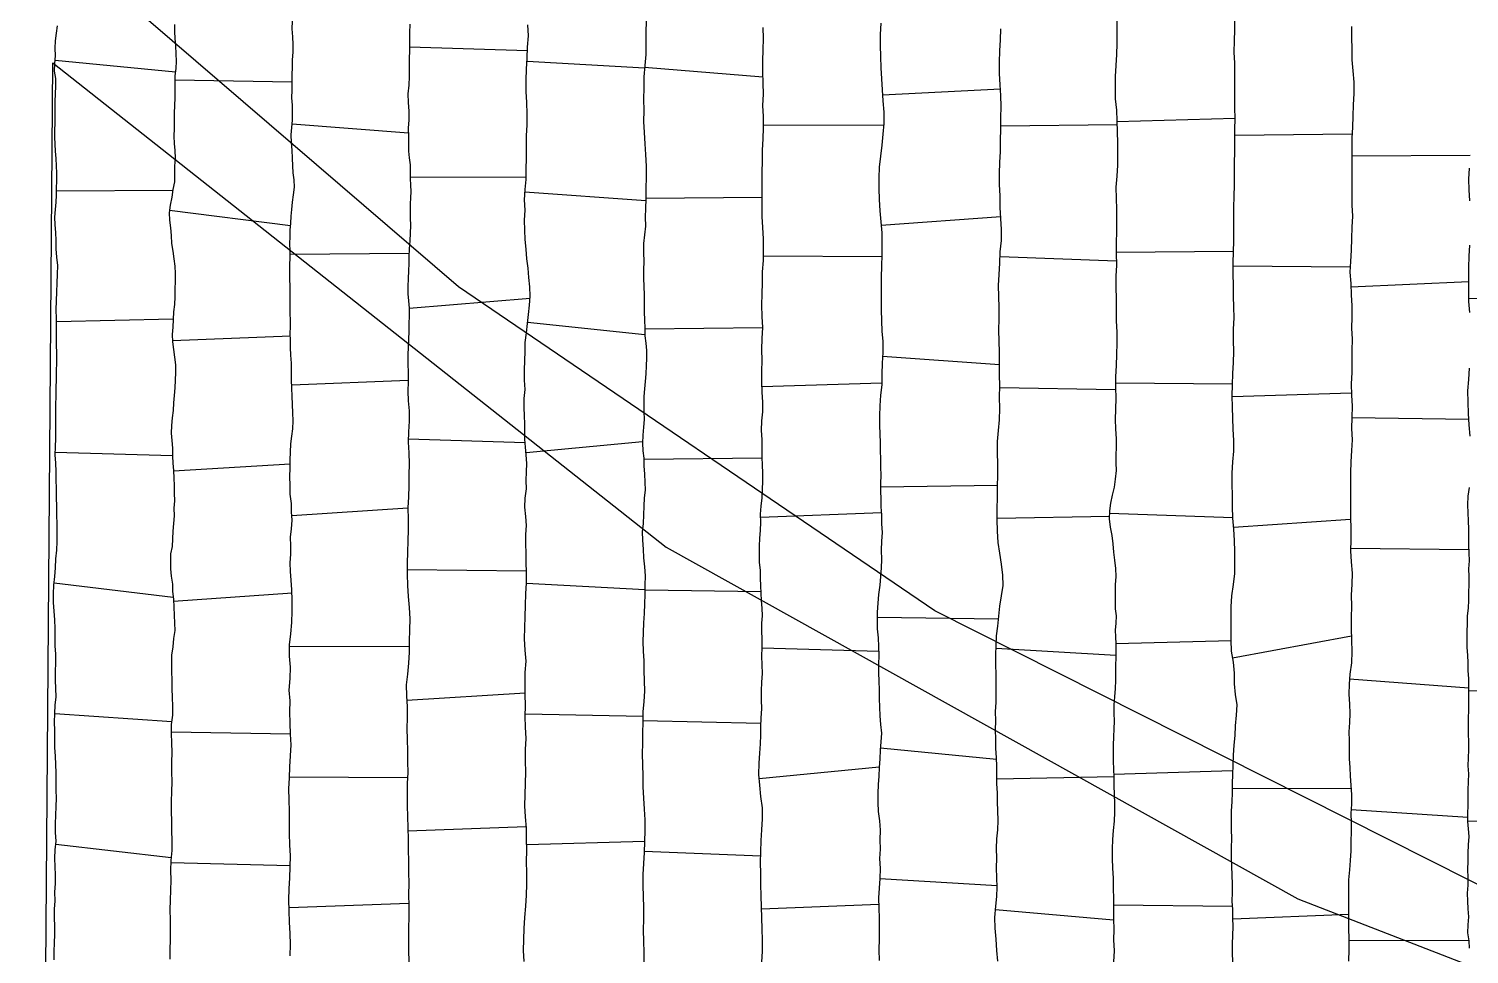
# Model space of a CAD drawing. Extents: x 703186 to 703989, y 1560402 to 1561368.
# Drawn here: x 703188.4 to 703243.4, y 1560531.7 to 1560567 of the extents above; entities that cross this region are included whole.
import ezdxf

# ---------------------------------------------------------------- set-up
doc = ezdxf.new("R2010")
doc.units = 0
for name, color, linetype in [('10124_2002_REAL', 30, 'Continuous'), ('AGROCAD PLL', 7, 'Continuous'), ('PANTE_2002', 7, 'Continuous')]:
    doc.layers.add(name, color=color, linetype=linetype)

msp = doc.modelspace()

# ---------------------------------------------------------------- linework, layer by layer
at = {"layer": '10124_2002_REAL'}
for points in [[(703189.3801, 1560531.4359), (703189.3768, 1560531.7615), (703189.3937, 1560532.0891), (703189.3992, 1560532.4104), (703189.3977, 1560532.7338), (703189.3917, 1560533.0476), (703189.3918, 1560533.3756), (703189.4116, 1560533.7004), (703189.4038, 1560534.0278), (703189.422, 1560534.3608), (703189.4309, 1560534.6859), (703189.4156, 1560535.0006), (703189.401, 1560535.3252), (703189.4094, 1560535.6456), (703189.4476, 1560535.9749), (703189.4282, 1560536.3107), (703189.4248, 1560536.6413), (703189.4387, 1560536.9692), (703189.449, 1560537.2955), (703189.4637, 1560537.6176), (703189.4573, 1560537.932), (703189.4511, 1560538.2602), (703189.4521, 1560538.5834), (703189.4421, 1560538.9035), (703189.4275, 1560539.2269), (703189.406, 1560539.5624), (703189.4003, 1560539.8914), (703189.4053, 1560540.2126), (703189.3902, 1560540.5296), (703189.398, 1560540.8565), (703189.4193, 1560541.1709), (703189.4467, 1560541.498), (703189.4439, 1560541.8148), (703189.4312, 1560542.13), (703189.4247, 1560542.4596), (703189.4419, 1560542.7934), (703189.4377, 1560543.1175), (703189.4187, 1560543.4413), (703189.4093, 1560543.7736), (703189.4132, 1560544.1023), (703189.3995, 1560544.4329), (703189.3731, 1560544.7606), (703189.3472, 1560545.0957), (703189.3459, 1560545.4246), (703189.3648, 1560545.7577), (703189.4045, 1560546.089), (703189.4232, 1560546.4237), (703189.443, 1560546.7606), (703189.4706, 1560547.0942), (703189.4898, 1560547.4287), (703189.492, 1560547.7699), (703189.4873, 1560548.1004), (703189.4792, 1560548.4325), (703189.4723, 1560548.771), (703189.469, 1560549.1101), (703189.4595, 1560549.4524), (703189.4463, 1560549.7805), (703189.446, 1560550.1041), (703189.4358, 1560550.4269), (703189.4144, 1560550.74), (703189.4237, 1560551.052), (703189.4411, 1560551.3717), (703189.439, 1560551.6945), (703189.4334, 1560552.0159), (703189.435, 1560552.3404), (703189.4362, 1560552.6551), (703189.4497, 1560552.9814), (703189.4568, 1560553.3012), (703189.4623, 1560553.6231), (703189.47, 1560553.9433), (703189.4807, 1560554.2758), (703189.473, 1560554.6186), (703189.4664, 1560554.9582), (703189.4661, 1560555.289), (703189.4662, 1560555.6211), (703189.4591, 1560555.9489), (703189.4476, 1560556.2878), (703189.4615, 1560556.6282), (703189.4815, 1560556.9653), (703189.4929, 1560557.3022), (703189.5084, 1560557.6434), (703189.509, 1560557.9718), (703189.4748, 1560558.2991), (703189.4515, 1560558.6164), (703189.4454, 1560558.9293), (703189.4398, 1560559.2384), (703189.4129, 1560559.5328), (703189.4039, 1560559.8223), (703189.4254, 1560560.1182), (703189.4458, 1560560.401), (703189.4658, 1560560.6643), (703189.4641, 1560560.9326), (703189.4806, 1560561.2142), (703189.4747, 1560561.5), (703189.4605, 1560561.783), (703189.4466, 1560562.0671), (703189.4272, 1560562.3438), (703189.4148, 1560562.6103), (703189.4026, 1560562.887), (703189.4043, 1560563.1555), (703189.4161, 1560563.4178), (703189.4068, 1560563.6913), (703189.41, 1560563.965), (703189.417, 1560564.2429), (703189.4284, 1560564.5363), (703189.4421, 1560564.8329), (703189.4363, 1560565.1181), (703189.3863, 1560565.4049), (703189.3977, 1560565.6971), (703189.426, 1560565.9892), (703189.4151, 1560566.2794), (703189.4195, 1560566.5626), (703189.4651, 1560566.8533), (703189.4974, 1560567.1417)], [(703193.9738, 1560567.1862), (703193.9663, 1560566.9245), (703193.9888, 1560566.6513), (703194.0139, 1560566.3676), (703194.0189, 1560566.0708), (703194.032, 1560565.7814), (703194.0262, 1560565.5022), (703193.9916, 1560565.2269), (703193.9876, 1560564.9545), (703193.979, 1560564.6741), (703193.9884, 1560564.3859), (703193.9709, 1560564.0892), (703193.9598, 1560563.8009), (703193.959, 1560563.5158), (703193.9655, 1560563.2179), (703193.9482, 1560562.9239), (703193.9546, 1560562.6447), (703193.9895, 1560562.3663), (703193.9958, 1560562.0787), (703193.9718, 1560561.7745), (703193.9677, 1560561.4675), (703193.9692, 1560561.171), (703193.9122, 1560560.8808), (703193.869, 1560560.5854), (703193.8066, 1560560.2895), (703193.769, 1560559.9892), (703193.782, 1560559.7067), (703193.8241, 1560559.4224), (703193.8466, 1560559.126), (703193.8622, 1560558.8216), (703193.91, 1560558.5279), (703193.9525, 1560558.2348), (703193.9846, 1560557.9459), (703193.9951, 1560557.6679), (703193.9959, 1560557.372), (703193.9867, 1560557.0795), (703193.9871, 1560556.7825), (703193.9702, 1560556.4926), (703193.9352, 1560556.2063), (703193.9223, 1560555.9138), (703193.9041, 1560555.6236), (703193.8869, 1560555.3463), (703193.8982, 1560555.0575), (703193.9282, 1560554.7669), (703193.9787, 1560554.4753), (703194.0057, 1560554.1795), (703194.0071, 1560553.8925), (703194.0009, 1560553.5909), (703193.9876, 1560553.3006), (703193.9537, 1560553.0085), (703193.9345, 1560552.7231), (703193.9153, 1560552.4367), (703193.8873, 1560552.1512), (703193.8575, 1560551.8621), (703193.8416, 1560551.5747), (703193.8645, 1560551.2862), (703193.8946, 1560550.9989), (703193.9024, 1560550.6937), (703193.9042, 1560550.4197), (703193.9339, 1560550.1435), (703193.9515, 1560549.8532), (703193.9547, 1560549.5638), (703193.966, 1560549.2781), (703193.9759, 1560548.9851), (703193.9531, 1560548.6986), (703193.9577, 1560548.4044), (703193.9378, 1560548.1128), (703193.9116, 1560547.8257), (703193.8922, 1560547.527), (703193.8829, 1560547.24), (703193.8162, 1560546.961), (703193.8168, 1560546.6756), (703193.8195, 1560546.3846), (703193.8503, 1560546.0996), (703193.8917, 1560545.8034), (703193.8991, 1560545.5216), (703193.928, 1560545.2296), (703193.9498, 1560544.9194), (703193.9548, 1560544.6115), (703193.9768, 1560544.3143), (703193.9805, 1560544.0249), (703193.9302, 1560543.7185), (703193.9052, 1560543.4029), (703193.8638, 1560543.089), (703193.8548, 1560542.7762), (703193.8581, 1560542.4623), (703193.8693, 1560542.1336), (703193.8706, 1560541.8052), (703193.8839, 1560541.4738), (703193.9002, 1560541.1389), (703193.8949, 1560540.7906), (703193.851, 1560540.4372), (703193.8446, 1560540.0862), (703193.8547, 1560539.7381), (703193.8696, 1560539.3638), (703193.8543, 1560538.996), (703193.8536, 1560538.6219), (703193.8723, 1560538.2491), (703193.8599, 1560537.8709), (703193.8409, 1560537.4973), (703193.8504, 1560537.1113), (703193.8617, 1560536.7377), (703193.8591, 1560536.3762), (703193.8762, 1560535.9979), (703193.8765, 1560535.6225), (703193.8343, 1560535.242), (703193.8244, 1560534.8608), (703193.8282, 1560534.4842), (703193.8219, 1560534.0998), (703193.8109, 1560533.7218), (703193.7969, 1560533.3496), (703193.8096, 1560532.9735), (703193.8131, 1560532.5901), (703193.8075, 1560532.206), (703193.7926, 1560531.8347), (703193.8005, 1560531.4654)], [(703198.3935, 1560531.5902), (703198.4039, 1560532.0295), (703198.3892, 1560532.4519), (703198.3715, 1560532.8769), (703198.3598, 1560533.3111), (703198.345, 1560533.7303), (703198.3555, 1560534.1523), (703198.38, 1560534.577), (703198.3955, 1560535.0013), (703198.4036, 1560535.4226), (703198.3787, 1560535.8391), (703198.3687, 1560536.2648), (703198.3676, 1560536.6949), (703198.3621, 1560537.1236), (703198.3575, 1560537.5506), (703198.341, 1560537.9752), (703198.3715, 1560538.3948), (703198.375, 1560538.8235), (703198.4021, 1560539.2421), (703198.4269, 1560539.6537), (703198.4059, 1560540.0675), (703198.3878, 1560540.4834), (703198.38, 1560540.9144), (703198.3856, 1560541.3349), (703198.3547, 1560541.7521), (703198.3887, 1560542.1979), (703198.404, 1560542.6236), (703198.3683, 1560543.0423), (703198.3695, 1560543.4745), (703198.4119, 1560543.9045), (703198.4594, 1560544.3334), (703198.4669, 1560544.7681), (703198.4622, 1560545.19), (703198.4619, 1560545.5791), (703198.4264, 1560545.9579), (703198.4001, 1560546.2842), (703198.3907, 1560546.6113), (703198.4129, 1560546.9424), (703198.4215, 1560547.2644), (703198.4076, 1560547.5888), (703198.4474, 1560547.9185), (703198.4655, 1560548.243), (703198.4445, 1560548.5616), (703198.4421, 1560548.8825), (703198.391, 1560549.2334), (703198.3857, 1560549.5745), (703198.3793, 1560549.9109), (703198.3907, 1560550.2379), (703198.3885, 1560550.5497), (703198.4108, 1560550.8491), (703198.4233, 1560551.1582), (703198.459, 1560551.4531), (703198.4944, 1560551.7404), (703198.509, 1560552.041), (703198.4987, 1560552.3491), (703198.4764, 1560552.6679), (703198.4687, 1560552.9883), (703198.4605, 1560553.2915), (703198.4469, 1560553.6106), (703198.4485, 1560553.923), (703198.4372, 1560554.2389), (703198.4141, 1560554.548), (703198.4054, 1560554.8419), (703198.4001, 1560555.1189), (703198.3978, 1560555.3773), (703198.4081, 1560555.6308), (703198.4057, 1560555.8895), (703198.395, 1560556.1407), (703198.3972, 1560556.4016), (703198.396, 1560556.6513), (703198.3979, 1560556.9138), (703198.3892, 1560557.1872), (703198.3797, 1560557.4575), (703198.3792, 1560557.7368), (703198.3832, 1560558.0005), (703198.3889, 1560558.265), (703198.3864, 1560558.5326), (703198.3813, 1560558.8155), (703198.3913, 1560559.0764), (703198.3922, 1560559.3249), (703198.4118, 1560559.5935), (703198.4311, 1560559.8656), (703198.4601, 1560560.1238), (703198.4751, 1560560.3947), (703198.5248, 1560560.6789), (703198.5531, 1560560.9699), (703198.5388, 1560561.2531), (703198.5128, 1560561.5216), (703198.4883, 1560561.7908), (703198.4747, 1560562.0809), (703198.4661, 1560562.3844), (703198.4391, 1560562.6799), (703198.434, 1560562.9715), (703198.4567, 1560563.2575), (703198.4775, 1560563.527), (703198.4834, 1560563.8208), (703198.4788, 1560564.111), (703198.458, 1560564.3911), (703198.4645, 1560564.6744), (703198.4685, 1560564.9721), (703198.4679, 1560565.267), (703198.4772, 1560565.5589), (703198.4814, 1560565.8437), (703198.5074, 1560566.1324), (703198.5127, 1560566.4201), (703198.4883, 1560566.7163), (703198.4728, 1560567.0192), (703198.483, 1560567.3135)], [(703202.9638, 1560567.1951), (703202.9568, 1560566.8636), (703202.9564, 1560566.523), (703202.9459, 1560566.1992), (703202.9449, 1560565.8789), (703202.9437, 1560565.5382), (703202.9416, 1560565.2048), (703202.9266, 1560564.8717), (703202.8896, 1560564.5342), (703202.9022, 1560564.2026), (703202.9234, 1560563.8749), (703202.9203, 1560563.5468), (703202.9013, 1560563.2229), (703202.9135, 1560562.9125), (703202.9182, 1560562.6316), (703202.9179, 1560562.3505), (703202.9422, 1560562.0911), (703202.9767, 1560561.8215), (703202.9821, 1560561.5546), (703202.9831, 1560561.3018), (703202.989, 1560561.0499), (703202.9962, 1560560.802), (703202.9942, 1560560.5675), (703202.9825, 1560560.3367), (703202.9772, 1560560.0774), (703202.9809, 1560559.8009), (703202.984, 1560559.5112), (703202.9768, 1560559.2095), (703202.96, 1560558.9211), (703202.9444, 1560558.6117), (703202.9297, 1560558.3112), (703202.9258, 1560558.0547), (703202.9164, 1560557.774), (703202.906, 1560557.4844), (703202.8929, 1560557.1801), (703202.8917, 1560556.8974), (703202.9179, 1560556.6293), (703202.9409, 1560556.35), (703202.9349, 1560556.051), (703202.9314, 1560555.7511), (703202.9253, 1560555.4525), (703202.9125, 1560555.1666), (703202.8995, 1560554.8746), (703202.8928, 1560554.55), (703202.8873, 1560554.2221), (703202.9013, 1560553.8829), (703202.8951, 1560553.5372), (703202.8889, 1560553.1758), (703202.8996, 1560552.8071), (703202.9388, 1560552.4245), (703202.9407, 1560552.0272), (703202.9118, 1560551.6234), (703202.8993, 1560551.2198), (703202.9256, 1560550.8122), (703202.9358, 1560550.402), (703202.9316, 1560549.9755), (703202.9251, 1560549.5521), (703202.9093, 1560549.1331), (703202.882, 1560548.7149), (703202.8999, 1560548.2878), (703202.9023, 1560547.8775), (703202.8894, 1560547.4535), (703202.8774, 1560547.024), (703202.8681, 1560546.5952), (703202.8634, 1560546.1753), (703202.8724, 1560545.7537), (703202.9009, 1560545.3276), (703202.9363, 1560544.9052), (703202.9596, 1560544.478), (703202.9489, 1560544.0482), (703202.935, 1560543.626), (703202.9412, 1560543.2055), (703202.9186, 1560542.7845), (703202.8759, 1560542.3583), (703202.8241, 1560541.9576), (703202.8343, 1560541.5369), (703202.8596, 1560541.1118), (703202.8568, 1560540.6962), (703202.8548, 1560540.282), (703202.8677, 1560539.8564), (703202.878, 1560539.4294), (703202.8726, 1560539.0027), (703202.8828, 1560538.5969), (703202.8666, 1560538.1771), (703202.8621, 1560537.7555), (703202.8605, 1560537.3299), (703202.8706, 1560536.9182), (703202.8864, 1560536.4891), (703202.9016, 1560536.0587), (703202.9053, 1560535.6306), (703202.9114, 1560535.2192), (703202.9176, 1560534.7888), (703202.9249, 1560534.3626), (703202.9127, 1560533.9326), (703202.9233, 1560533.51), (703202.9207, 1560533.0798), (703202.9183, 1560532.6564), (703202.9095, 1560532.2317), (703202.9155, 1560531.8058), (703202.9212, 1560531.3711)], [(703207.3326, 1560531.374), (703207.3118, 1560531.7932), (703207.3259, 1560532.2202), (703207.3348, 1560532.6445), (703207.3605, 1560533.062), (703207.3969, 1560533.4947), (703207.4225, 1560533.9124), (703207.4281, 1560534.332), (703207.4302, 1560534.7629), (703207.4195, 1560535.1955), (703207.4343, 1560535.6226), (703207.4225, 1560536.0533), (703207.4164, 1560536.4741), (703207.3878, 1560536.9013), (703207.3606, 1560537.3227), (703207.3734, 1560537.7533), (703207.387, 1560538.1939), (703207.3953, 1560538.619), (703207.3778, 1560539.0485), (703207.3868, 1560539.4799), (703207.4073, 1560539.8955), (703207.3802, 1560540.3293), (703207.3754, 1560540.7459), (703207.3836, 1560541.1647), (703207.3684, 1560541.587), (703207.3769, 1560541.9998), (703207.3765, 1560542.4264), (703207.4041, 1560542.8571), (703207.3697, 1560543.277), (703207.3442, 1560543.7083), (703207.3531, 1560544.1435), (703207.3724, 1560544.5547), (703207.3799, 1560544.9916), (703207.3965, 1560545.4343), (703207.4193, 1560545.8523), (703207.4196, 1560546.2456), (703207.4144, 1560546.6344), (703207.4067, 1560546.9893), (703207.3961, 1560547.3447), (703207.3958, 1560547.7018), (703207.4272, 1560548.0382), (703207.3965, 1560548.3907), (703207.3533, 1560548.7399), (703207.3765, 1560549.0912), (703207.4275, 1560549.437), (703207.4136, 1560549.7644), (703207.427, 1560550.093), (703207.4346, 1560550.414), (703207.4123, 1560550.7361), (703207.3835, 1560551.0392), (703207.3585, 1560551.3419), (703207.356, 1560551.6307), (703207.3552, 1560551.9295), (703207.3485, 1560552.2343), (703207.3362, 1560552.5488), (703207.3327, 1560552.8982), (703207.3751, 1560553.2415), (703207.3504, 1560553.5994), (703207.3449, 1560553.9825), (703207.3627, 1560554.3438), (703207.3663, 1560554.6918), (703207.374, 1560555.0409), (703207.42, 1560555.4051), (703207.4606, 1560555.7623), (703207.4968, 1560556.1051), (703207.5425, 1560556.4569), (703207.5622, 1560556.8065), (703207.5518, 1560557.1655), (703207.5116, 1560557.5182), (703207.4825, 1560557.8695), (703207.4353, 1560558.2273), (703207.4072, 1560558.6073), (703207.375, 1560558.9673), (703207.3545, 1560559.3262), (703207.3493, 1560559.7093), (703207.3686, 1560560.0971), (703207.3412, 1560560.4868), (703207.37, 1560560.8779), (703207.4098, 1560561.2632), (703207.411, 1560561.664), (703207.425, 1560562.0837), (703207.4232, 1560562.5023), (703207.4225, 1560562.928), (703207.4448, 1560563.3483), (703207.4448, 1560563.779), (703207.4382, 1560564.203), (703207.4145, 1560564.6311), (703207.4128, 1560565.0561), (703207.4261, 1560565.4824), (703207.4507, 1560565.9051), (703207.4654, 1560566.3274), (703207.5042, 1560566.7524), (703207.4773, 1560567.1769)], [(703211.9931, 1560567.3197), (703211.9821, 1560566.8973), (703211.987, 1560566.4706), (703211.9751, 1560566.0452), (703211.9395, 1560565.6191), (703211.9047, 1560565.1875), (703211.9096, 1560564.7625), (703211.8955, 1560564.3392), (703211.9038, 1560563.8975), (703211.8973, 1560563.486), (703211.9123, 1560563.0598), (703211.9392, 1560562.6321), (703211.9671, 1560562.218), (703211.9882, 1560561.7797), (703211.9905, 1560561.3424), (703211.9829, 1560560.9309), (703211.9862, 1560560.5234), (703211.9698, 1560560.1584), (703211.9615, 1560559.8264), (703211.9634, 1560559.4858), (703211.9325, 1560559.1539), (703211.8972, 1560558.8145), (703211.8932, 1560558.4693), (703211.9045, 1560558.125), (703211.8947, 1560557.8169), (703211.8929, 1560557.4948), (703211.9063, 1560557.1808), (703211.9132, 1560556.8503), (703211.9201, 1560556.5265), (703211.9208, 1560556.2062), (703211.9298, 1560555.8913), (703211.9405, 1560555.5804), (703211.9432, 1560555.2945), (703211.9811, 1560555.0071), (703212.0017, 1560554.7241), (703212.0065, 1560554.4399), (703211.9958, 1560554.1412), (703211.977, 1560553.8357), (703211.9541, 1560553.5423), (703211.9352, 1560553.2656), (703211.911, 1560552.9742), (703211.9105, 1560552.679), (703211.9001, 1560552.3972), (703211.9213, 1560552.0951), (703211.8956, 1560551.8044), (703211.8638, 1560551.4988), (703211.8501, 1560551.1849), (703211.8606, 1560550.8986), (703211.9064, 1560550.6122), (703211.9096, 1560550.3152), (703211.935, 1560550.0014), (703211.9416, 1560549.7033), (703211.9508, 1560549.3974), (703211.923, 1560549.0974), (703211.9081, 1560548.7803), (703211.8933, 1560548.4544), (703211.8796, 1560548.1218), (703211.8462, 1560547.8005), (703211.8588, 1560547.4775), (703211.8752, 1560547.1422), (703211.8982, 1560546.8014), (703211.9289, 1560546.4651), (703211.9615, 1560546.1178), (703211.9426, 1560545.7652), (703211.9369, 1560545.4075), (703211.9364, 1560545.0423), (703211.9197, 1560544.6814), (703211.8938, 1560544.3147), (703211.8754, 1560543.9491), (703211.8653, 1560543.6055), (703211.8768, 1560543.2405), (703211.8996, 1560542.8731), (703211.9096, 1560542.4938), (703211.9214, 1560542.1101), (703211.9304, 1560541.7092), (703211.9021, 1560541.3118), (703211.8727, 1560540.9153), (703211.8638, 1560540.517), (703211.8572, 1560540.1257), (703211.8544, 1560539.7263), (703211.8454, 1560539.3166), (703211.8535, 1560538.8968), (703211.8693, 1560538.4749), (703211.8728, 1560538.0527), (703211.8962, 1560537.6235), (703211.9212, 1560537.2025), (703211.9444, 1560536.7968), (703211.9442, 1560536.3796), (703211.9312, 1560535.9698), (703211.9143, 1560535.5422), (703211.8923, 1560535.1208), (703211.8648, 1560534.7034), (703211.8644, 1560534.2829), (703211.8729, 1560533.8578), (703211.8914, 1560533.4393), (703211.8911, 1560533.0109), (703211.8769, 1560532.5805), (703211.8927, 1560532.1534), (703211.902, 1560531.7235), (703211.9065, 1560531.2942)], [(703220.9633, 1560567.2403), (703220.9352, 1560566.8114), (703220.9388, 1560566.3857), (703220.9457, 1560565.9604), (703220.9647, 1560565.538), (703220.9851, 1560565.113), (703221.0094, 1560564.6879), (703221.0308, 1560564.2688), (703221.0782, 1560563.8364), (703221.0771, 1560563.4072), (703221.0306, 1560562.9929), (703220.9985, 1560562.5806), (703220.9417, 1560562.1621), (703220.8929, 1560561.7372), (703220.8815, 1560561.3282), (703220.8795, 1560560.9165), (703220.9008, 1560560.4937), (703220.9238, 1560560.071), (703220.9649, 1560559.6477), (703220.9959, 1560559.2282), (703220.9963, 1560558.8019), (703220.998, 1560558.3797), (703220.9818, 1560557.9557), (703220.9713, 1560557.5347), (703220.9682, 1560557.1126), (703220.9731, 1560556.6798), (703220.9674, 1560556.2796), (703220.9853, 1560555.8578), (703220.9993, 1560555.469), (703221.0309, 1560555.0669), (703221.0341, 1560554.6476), (703221.0047, 1560554.2419), (703221.0016, 1560553.8264), (703220.9974, 1560553.4174), (703220.9514, 1560553.0192), (703220.9175, 1560552.6166), (703220.9061, 1560552.2277), (703220.9145, 1560551.8713), (703220.9162, 1560551.5303), (703220.9371, 1560551.2149), (703220.9377, 1560550.8946), (703220.9486, 1560550.5863), (703220.9467, 1560550.2813), (703220.9587, 1560549.9575), (703220.9488, 1560549.6544), (703220.9523, 1560549.3533), (703220.9659, 1560549.0545), (703220.9629, 1560548.7547), (703220.9855, 1560548.4483), (703220.9898, 1560548.1091), (703221.0072, 1560547.7695), (703220.9836, 1560547.4364), (703220.9759, 1560547.1016), (703220.984, 1560546.7423), (703220.9671, 1560546.4193), (703220.9495, 1560546.0963), (703220.9158, 1560545.7567), (703220.876, 1560545.4085), (703220.8472, 1560545.0691), (703220.8228, 1560544.7347), (703220.8187, 1560544.4107), (703220.8261, 1560544.0854), (703220.8529, 1560543.7509), (703220.8731, 1560543.4114), (703220.8845, 1560543.0771), (703220.8727, 1560542.7422), (703220.8647, 1560542.408), (703220.8848, 1560542.0855), (703220.9005, 1560541.7588), (703220.8908, 1560541.4258), (703220.9111, 1560541.0968), (703220.9201, 1560540.7609), (703220.9484, 1560540.4332), (703220.979, 1560540.1011), (703220.9652, 1560539.7712), (703220.9337, 1560539.45), (703220.9166, 1560539.1247), (703220.8982, 1560538.7906), (703220.8782, 1560538.4628), (703220.8621, 1560538.1363), (703220.8442, 1560537.7996), (703220.8516, 1560537.4582), (703220.8605, 1560537.1124), (703220.9079, 1560536.7549), (703220.9308, 1560536.4019), (703220.9269, 1560536.0301), (703220.9329, 1560535.6678), (703220.9115, 1560535.3101), (703220.9293, 1560534.9309), (703220.917, 1560534.5542), (703220.8951, 1560534.1818), (703220.8758, 1560533.8123), (703220.8812, 1560533.4218), (703220.9012, 1560533.0374), (703220.898, 1560532.6394), (703220.8955, 1560532.2394), (703220.8878, 1560531.8269), (703220.8926, 1560531.4106)], [(703229.9816, 1560567.3207), (703229.9759, 1560566.8933), (703229.979, 1560566.4675), (703229.9588, 1560566.0426), (703229.9329, 1560565.6167), (703229.9147, 1560565.1979), (703229.9177, 1560564.7784), (703229.9154, 1560564.3478), (703229.9647, 1560563.9159), (703229.9826, 1560563.5013), (703229.9939, 1560563.0798), (703230.0001, 1560562.6618), (703229.9964, 1560562.242), (703230.0059, 1560561.8177), (703229.9776, 1560561.3919), (703229.9374, 1560560.9667), (703229.952, 1560560.5435), (703229.964, 1560560.1344), (703229.959, 1560559.7045), (703229.9605, 1560559.268), (703229.9528, 1560558.8522), (703229.9569, 1560558.4297), (703229.9623, 1560557.9922), (703229.9442, 1560557.5638), (703229.9406, 1560557.1394), (703229.9527, 1560556.7121), (703229.948, 1560556.2784), (703229.9495, 1560555.8603), (703229.972, 1560555.4338), (703229.9724, 1560555.0058), (703229.9702, 1560554.5757), (703229.9487, 1560554.1556), (703229.9233, 1560553.7286), (703229.9207, 1560553.3108), (703229.9402, 1560552.9052), (703229.9229, 1560552.4832), (703229.9092, 1560552.0879), (703229.9238, 1560551.7299), (703229.9557, 1560551.3561), (703229.9459, 1560551.0312), (703229.9401, 1560550.7327), (703229.9415, 1560550.4352), (703229.9461, 1560550.1371), (703229.9193, 1560549.816), (703229.8788, 1560549.5077), (703229.804, 1560549.2035), (703229.7405, 1560548.8999), (703229.6999, 1560548.596), (703229.6889, 1560548.2911), (703229.7271, 1560547.9713), (703229.7831, 1560547.6578), (703229.8231, 1560547.3452), (703229.852, 1560547.0272), (703229.8923, 1560546.7133), (703229.9304, 1560546.3955), (703229.9385, 1560546.0886), (703229.9165, 1560545.7743), (703229.9171, 1560545.4595), (703229.9138, 1560545.1535), (703229.9106, 1560544.851), (703229.9502, 1560544.5864), (703229.9333, 1560544.309), (703229.9181, 1560544.0382), (703229.9287, 1560543.7845), (703229.9353, 1560543.5144), (703229.9334, 1560543.2441), (703229.9341, 1560542.9809), (703229.9227, 1560542.6988), (703229.9317, 1560542.3979), (703229.9253, 1560542.1113), (703229.9098, 1560541.8162), (703229.884, 1560541.4968), (703229.8678, 1560541.1813), (703229.8592, 1560540.8717), (703229.8702, 1560540.5644), (703229.8673, 1560540.2734), (703229.8535, 1560539.9602), (703229.8417, 1560539.6461), (703229.8408, 1560539.3411), (703229.8394, 1560539.0335), (703229.8494, 1560538.7308), (703229.8588, 1560538.4284), (703229.8624, 1560538.1009), (703229.8761, 1560537.7644), (703229.8881, 1560537.4196), (703229.8886, 1560537.0806), (703229.8721, 1560536.7403), (703229.8354, 1560536.3899), (703229.8135, 1560536.0441), (703229.8, 1560535.6797), (703229.8045, 1560535.3119), (703229.8144, 1560534.948), (703229.8331, 1560534.5659), (703229.8414, 1560534.1726), (703229.8544, 1560533.7897), (703229.8505, 1560533.3984), (703229.8532, 1560533.0029), (703229.856, 1560532.6017), (703229.8493, 1560532.2016), (703229.8712, 1560531.7853), (703229.8559, 1560531.3605)], [(703234.4148, 1560531.3664), (703234.3917, 1560531.7043), (703234.3961, 1560532.0475), (703234.4084, 1560532.3779), (703234.4214, 1560532.7137), (703234.408, 1560533.0376), (703234.4039, 1560533.3658), (703234.3883, 1560533.6855), (703234.3979, 1560534.011), (703234.4004, 1560534.3397), (703234.3827, 1560534.6828), (703234.3661, 1560535.0255), (703234.3622, 1560535.3782), (703234.3614, 1560535.7248), (703234.3694, 1560536.0746), (703234.3581, 1560536.4183), (703234.3624, 1560536.764), (703234.3599, 1560537.1304), (703234.381, 1560537.4803), (703234.3943, 1560537.8393), (703234.3953, 1560538.1854), (703234.4115, 1560538.5262), (703234.4172, 1560538.8855), (703234.4334, 1560539.2573), (703234.4585, 1560539.6397), (703234.4934, 1560540.0153), (703234.5142, 1560540.387), (703234.5452, 1560540.7871), (703234.5693, 1560541.1839), (703234.5117, 1560541.5826), (703234.4789, 1560541.9888), (703234.4736, 1560542.4024), (703234.4291, 1560542.8166), (703234.3519, 1560543.2323), (703234.3474, 1560543.6635), (703234.35, 1560544.0876), (703234.343, 1560544.5025), (703234.3411, 1560544.9336), (703234.3738, 1560545.357), (703234.4346, 1560545.7823), (703234.4793, 1560546.2057), (703234.4825, 1560546.6213), (703234.4864, 1560547.0455), (703234.4764, 1560547.47), (703234.4428, 1560547.899), (703234.4136, 1560548.3267), (703234.3955, 1560548.7658), (703234.3907, 1560549.1916), (703234.3835, 1560549.6154), (703234.3872, 1560550.0392), (703234.4132, 1560550.4678), (703234.4466, 1560550.8826), (703234.4482, 1560551.2892), (703234.4218, 1560551.72), (703234.4093, 1560552.1402), (703234.3946, 1560552.5636), (703234.3807, 1560552.9975), (703234.39, 1560553.4188), (703234.409, 1560553.8481), (703234.431, 1560554.2664), (703234.4449, 1560554.6911), (703234.4299, 1560555.1119), (703234.4381, 1560555.5384), (703234.4574, 1560555.974), (703234.4458, 1560556.3908), (703234.4364, 1560556.8117), (703234.4396, 1560557.2281), (703234.4191, 1560557.6525), (703234.4226, 1560558.0765), (703234.4327, 1560558.4989), (703234.4427, 1560558.9247), (703234.4509, 1560559.348), (703234.4425, 1560559.7643), (703234.4464, 1560560.1915), (703234.4654, 1560560.6221), (703234.4738, 1560561.0451), (703234.4675, 1560561.4705), (703234.4781, 1560561.9008), (703234.4811, 1560562.3243), (703234.4909, 1560562.7463), (703234.4871, 1560563.1727), (703234.5004, 1560563.5895), (703234.4897, 1560564.009), (703234.4898, 1560564.4351), (703234.4911, 1560564.8586), (703234.4834, 1560565.2837), (703234.4858, 1560565.7131), (703234.4655, 1560566.1365), (703234.4785, 1560566.5602), (703234.4803, 1560566.9893), (703234.4888, 1560567.41)], [(703238.9416, 1560567.1146), (703238.947, 1560566.6824), (703238.9497, 1560566.2618), (703238.9523, 1560565.8322), (703238.9885, 1560565.4139), (703239.0264, 1560564.9805), (703239.0331, 1560564.5447), (703239.0083, 1560564.1193), (703238.9917, 1560563.6895), (703238.9749, 1560563.2688), (703238.9561, 1560562.8494), (703238.9559, 1560562.4349), (703238.9591, 1560562.0087), (703238.9575, 1560561.5768), (703238.9584, 1560561.1501), (703238.9596, 1560560.725), (703238.9551, 1560560.2869), (703238.9762, 1560559.8658), (703238.953, 1560559.4404), (703238.942, 1560559.008), (703238.9248, 1560558.5635), (703238.9054, 1560558.1337), (703238.8856, 1560557.7168), (703238.9154, 1560557.2909), (703238.934, 1560556.8582), (703238.9617, 1560556.4316), (703238.9538, 1560556.0016), (703238.9468, 1560555.5865), (703238.967, 1560555.1567), (703238.958, 1560554.7297), (703238.9518, 1560554.3093), (703238.9594, 1560553.8871), (703238.931, 1560553.4589), (703238.9387, 1560553.0273), (703238.9668, 1560552.6028), (703238.9501, 1560552.1731), (703238.9438, 1560551.746), (703238.9651, 1560551.321), (703238.9481, 1560550.9031), (703238.918, 1560550.4783), (703238.9087, 1560550.0581), (703238.9061, 1560549.6356), (703238.8992, 1560549.2109), (703238.901, 1560548.7794), (703238.8988, 1560548.3516), (703238.915, 1560547.9282), (703238.9119, 1560547.4959), (703238.9069, 1560547.069), (703238.9286, 1560546.6485), (703238.9727, 1560546.2164), (703238.9529, 1560545.7981), (703238.9244, 1560545.3837), (703238.9404, 1560544.9596), (703238.9338, 1560544.5254), (703238.926, 1560544.0982), (703238.9441, 1560543.6537), (703238.9562, 1560543.2239), (703238.9432, 1560542.7925), (703238.8803, 1560542.3632), (703238.8502, 1560541.9746), (703238.8416, 1560541.5895), (703238.8672, 1560541.2098), (703238.878, 1560540.8611), (703238.866, 1560540.5082), (703238.845, 1560540.1564), (703238.8517, 1560539.8193), (703238.8574, 1560539.4645), (703238.8594, 1560539.1254), (703238.8742, 1560538.7968), (703238.8861, 1560538.4612), (703238.9121, 1560538.1133), (703238.9445, 1560537.75), (703238.9446, 1560537.3915), (703238.9208, 1560537.037), (703238.9263, 1560536.6846), (703238.933, 1560536.336), (703238.9227, 1560535.9765), (703238.9215, 1560535.6091), (703238.8874, 1560535.2401), (703238.8691, 1560534.8765), (703238.8313, 1560534.5005), (703238.829, 1560534.1398), (703238.8233, 1560533.775), (703238.8246, 1560533.4017), (703238.8289, 1560533.0234), (703238.829, 1560532.6425), (703238.8442, 1560532.2482), (703238.8429, 1560531.8386), (703238.8228, 1560531.3968)], [(703216.4184, 1560531.3465), (703216.4324, 1560531.7742), (703216.4338, 1560532.1891), (703216.4283, 1560532.6203), (703216.4127, 1560533.0451), (703216.3955, 1560533.4619), (703216.389, 1560533.8898), (703216.3749, 1560534.3167), (703216.3739, 1560534.737), (703216.3651, 1560535.1571), (703216.3713, 1560535.5754), (703216.3891, 1560535.9974), (703216.4164, 1560536.4127), (703216.4371, 1560536.8341), (703216.4326, 1560537.2492), (703216.3802, 1560537.6788), (703216.3339, 1560538.1122), (703216.2941, 1560538.5296), (703216.3051, 1560538.9543), (703216.3396, 1560539.3422), (703216.3674, 1560539.7026), (703216.3708, 1560540.0322), (703216.3693, 1560540.3477), (703216.3873, 1560540.6885), (703216.4142, 1560541.0308), (703216.3959, 1560541.377), (703216.4, 1560541.7165), (703216.4195, 1560542.0527), (703216.4414, 1560542.3883), (703216.4266, 1560542.7177), (703216.411, 1560543.0515), (703216.4209, 1560543.3843), (703216.4248, 1560543.7033), (703216.4134, 1560544.0081), (703216.4153, 1560544.3114), (703216.4435, 1560544.5908), (703216.4217, 1560544.8856), (703216.397, 1560545.1739), (703216.3885, 1560545.4593), (703216.3772, 1560545.7398), (703216.3589, 1560546.0302), (703216.3626, 1560546.329), (703216.328, 1560546.6314), (703216.3269, 1560546.9514), (703216.3214, 1560547.2512), (703216.3362, 1560547.5532), (703216.3561, 1560547.8538), (703216.3704, 1560548.1636), (703216.3588, 1560548.4698), (703216.3837, 1560548.7804), (703216.4283, 1560549.0963), (703216.4434, 1560549.4116), (703216.4471, 1560549.7288), (703216.4496, 1560550.0502), (703216.4432, 1560550.348), (703216.4224, 1560550.6532), (703216.4235, 1560550.9912), (703216.4287, 1560551.3281), (703216.3997, 1560551.6733), (703216.4079, 1560552.0354), (703216.4494, 1560552.3875), (703216.4549, 1560552.7514), (703216.4247, 1560553.1347), (703216.4125, 1560553.531), (703216.413, 1560553.9405), (703216.4201, 1560554.3415), (703216.4175, 1560554.7647), (703216.4299, 1560555.1858), (703216.4462, 1560555.6026), (703216.4197, 1560556.0221), (703216.408, 1560556.4588), (703216.4217, 1560556.895), (703216.4349, 1560557.3171), (703216.445, 1560557.7362), (703216.4759, 1560558.1696), (703216.4788, 1560558.5875), (703216.4736, 1560559.0024), (703216.4452, 1560559.4284), (703216.4291, 1560559.8526), (703216.4213, 1560560.2788), (703216.4283, 1560560.7059), (703216.4271, 1560561.1203), (703216.4231, 1560561.5434), (703216.4341, 1560561.9653), (703216.444, 1560562.39), (703216.4648, 1560562.8156), (703216.4741, 1560563.2369), (703216.4731, 1560563.6662), (703216.4569, 1560564.0957), (703216.4755, 1560564.5224), (703216.4669, 1560564.9463), (703216.4497, 1560565.3762), (703216.4567, 1560565.7973), (703216.4585, 1560566.2215), (703216.474, 1560566.6503), (703216.4703, 1560567.075)], [(703225.4309, 1560531.387), (703225.3944, 1560531.7939), (703225.3613, 1560532.2313), (703225.3331, 1560532.6469), (703225.3125, 1560533.0633), (703225.3496, 1560533.4868), (703225.3895, 1560533.8619), (703225.4067, 1560534.2142), (703225.3926, 1560534.5804), (703225.3847, 1560534.9608), (703225.3873, 1560535.3268), (703225.3747, 1560535.7011), (703225.391, 1560536.0659), (703225.4276, 1560536.41), (703225.4479, 1560536.7667), (703225.4355, 1560537.1301), (703225.4214, 1560537.4809), (703225.4236, 1560537.8205), (703225.3943, 1560538.167), (703225.388, 1560538.4871), (703225.3891, 1560538.8263), (703225.3822, 1560539.1753), (703225.3515, 1560539.5192), (703225.3568, 1560539.8716), (703225.3467, 1560540.229), (703225.3489, 1560540.5815), (703225.3452, 1560540.9298), (703225.3607, 1560541.281), (703225.3617, 1560541.632), (703225.3728, 1560541.9905), (703225.3688, 1560542.3517), (703225.3519, 1560542.7307), (703225.3506, 1560543.0972), (703225.3722, 1560543.4588), (703225.3841, 1560543.8284), (703225.4256, 1560544.1965), (703225.4672, 1560544.5736), (703225.5053, 1560544.9628), (703225.5656, 1560545.3555), (703225.6298, 1560545.7506), (703225.6199, 1560546.147), (703225.5748, 1560546.5595), (703225.504, 1560546.9776), (703225.4439, 1560547.3945), (703225.4194, 1560547.8277), (703225.4055, 1560548.2663), (703225.3985, 1560548.6822), (703225.4112, 1560549.1063), (703225.415, 1560549.5326), (703225.4246, 1560549.9656), (703225.4307, 1560550.3977), (703225.4124, 1560550.8204), (703225.4141, 1560551.2515), (703225.4566, 1560551.6695), (703225.4933, 1560552.0846), (703225.5024, 1560552.518), (703225.4953, 1560552.9466), (703225.5028, 1560553.3766), (703225.497, 1560553.802), (703225.4968, 1560554.2288), (703225.4968, 1560554.6594), (703225.4848, 1560555.0856), (703225.4744, 1560555.5071), (703225.4806, 1560555.9387), (703225.4765, 1560556.3682), (703225.4662, 1560556.7934), (703225.4548, 1560557.2154), (703225.4797, 1560557.639), (703225.5096, 1560558.072), (703225.5256, 1560558.4984), (703225.5668, 1560558.9276), (703225.5684, 1560559.3578), (703225.5456, 1560559.7788), (703225.5232, 1560560.1975), (703225.5147, 1560560.6387), (703225.4964, 1560561.0764), (703225.4999, 1560561.4989), (703225.5103, 1560561.9179), (703225.5265, 1560562.3317), (703225.533, 1560562.7697), (703225.5497, 1560563.1854), (703225.5448, 1560563.6174), (703225.5517, 1560564.0503), (703225.5472, 1560564.4741), (703225.5201, 1560564.8881), (703225.4957, 1560565.3116), (703225.4951, 1560565.7452), (703225.5094, 1560566.1837), (703225.5384, 1560566.6029), (703225.5428, 1560567.0251)], [(703243.4621, 1560560.4489), (703243.4362, 1560560.8633), (703243.4273, 1560561.2831), (703243.4543, 1560561.7007)], [(703243.4617, 1560556.1815), (703243.4234, 1560556.6034), (703243.4217, 1560557.0371), (703243.4267, 1560557.4666), (703243.4282, 1560557.8977), (703243.4361, 1560558.3305), (703243.4637, 1560558.7601)], [(703243.475, 1560551.4519), (703243.4337, 1560551.8863), (703243.4158, 1560552.325), (703243.4006, 1560552.76), (703243.392, 1560553.189), (703243.4261, 1560553.6203), (703243.4556, 1560554.0517)], [(703243.4571, 1560531.8834), (703243.4365, 1560532.1723), (703243.3939, 1560532.4692), (703243.4055, 1560532.7806), (703243.4208, 1560533.0863), (703243.3978, 1560533.3889), (703243.3879, 1560533.6894), (703243.3807, 1560533.9869), (703243.4064, 1560534.2918), (703243.4064, 1560534.5945), (703243.3937, 1560534.899), (703243.3955, 1560535.2068), (703243.4062, 1560535.5207), (703243.4194, 1560535.8368), (703243.4419, 1560536.1515), (703243.4146, 1560536.4442), (703243.3884, 1560536.7345), (703243.3875, 1560537.0299), (703243.4059, 1560537.3347), (703243.4026, 1560537.6316), (703243.4, 1560537.9355), (703243.4132, 1560538.2427), (703243.4204, 1560538.549), (703243.4043, 1560538.8574), (703243.4164, 1560539.157), (703243.4206, 1560539.4634), (703243.4219, 1560539.7682), (703243.4071, 1560540.0739), (703243.4069, 1560540.3825), (703243.4143, 1560540.6781), (703243.4205, 1560540.9875), (703243.4252, 1560541.294), (703243.4288, 1560541.5952), (703243.4307, 1560541.8837), (703243.4198, 1560542.1881), (703243.4032, 1560542.4923), (703243.3966, 1560542.7921), (703243.3824, 1560543.0888), (703243.3643, 1560543.3812), (703243.3667, 1560543.6825), (703243.3671, 1560543.9888), (703243.3722, 1560544.285), (703243.3798, 1560544.5848), (703243.4087, 1560544.8793), (703243.4234, 1560545.181), (703243.4241, 1560545.483), (703243.4389, 1560545.7886), (703243.4376, 1560546.0955), (703243.4277, 1560546.3847), (703243.4451, 1560546.6866), (703243.4337, 1560546.9912), (703243.4269, 1560547.2905), (703243.428, 1560547.5931), (703243.4198, 1560547.9056), (703243.416, 1560548.2139), (703243.3979, 1560548.5214), (703243.3907, 1560548.833), (703243.4055, 1560549.1641), (703243.4578, 1560549.4963)]]:
    msp.add_lwpolyline(points, dxfattribs=at)
at = {"layer": 'AGROCAD PLL', "color": 3, "true_color": 0x00ff00}
for points in [[(703202.9505, 1560566.34), (703207.4607, 1560566.1938)], [(703207.4441, 1560565.7923), (703211.9324, 1560565.5311)], [(703211.934, 1560565.551), (703216.4573, 1560565.1863)], [(703193.9893, 1560565.0673), (703198.4684, 1560565.0015)], [(703221.0191, 1560564.4976), (703225.5306, 1560564.7279)], [(703198.4672, 1560563.3939), (703202.908, 1560563.0512)], [(703229.9831, 1560563.4808), (703234.5008, 1560563.602)], [(703229.9831, 1560563.4808), (703234.5001, 1560563.6019)], [(703234.489, 1560562.9632), (703238.963, 1560563.0031)], [(703238.9579, 1560562.1637), (703243.472, 1560562.1976)], [(703198.3876, 1560558.409), (703202.9366, 1560558.4515)], [(703216.4771, 1560558.348), (703220.9956, 1560558.3167)], [(703229.9564, 1560558.4845), (703234.4334, 1560558.528)], [(703234.4217, 1560557.9644), (703238.8956, 1560557.9275)], [(703238.9207, 1560557.1674), (703243.4255, 1560557.361)], [(703243.423, 1560556.7131), (703247.9213, 1560556.7308)], [(703189.4614, 1560555.8427), (703193.9234, 1560555.9393)], [(703207.4661, 1560555.8141), (703211.9428, 1560555.3413)], [(703211.9407, 1560555.5601), (703216.4462, 1560555.6026)], [(703211.9407, 1560555.5601), (703216.4462, 1560555.6026)], [(703193.8962, 1560555.1076), (703198.3986, 1560555.2838)], [(703221.0247, 1560554.5181), (703225.4968, 1560554.1941)], [(703229.9218, 1560553.4871), (703234.3918, 1560553.4593)], [(703238.9501, 1560552.1717), (703243.4247, 1560552.1057)], [(703202.9035, 1560551.357), (703207.3687, 1560551.2187)], [(703207.4038, 1560550.8259), (703211.8529, 1560551.2487)], [(703189.4175, 1560550.8442), (703193.902, 1560550.7105)], [(703211.9068, 1560550.5745), (703216.4244, 1560550.6232)], [(703193.935, 1560550.1259), (703198.3896, 1560550.396)], [(703220.9503, 1560549.5245), (703225.416, 1560549.5764)], [(703234.4378, 1560547.9722), (703238.9017, 1560548.277)], [(703238.9081, 1560547.1742), (703243.4307, 1560547.1212)], [(703207.4185, 1560545.838), (703211.9398, 1560545.5914)], [(703193.934, 1560545.1446), (703198.462, 1560545.4628)], [(703216.4205, 1560543.3698), (703220.879, 1560543.2372)], [(703202.8442, 1560541.3702), (703207.3695, 1560541.6395)], [(703189.398, 1560540.8572), (703193.8656, 1560540.5545)], [(703207.3773, 1560540.843), (703211.8691, 1560540.7551)], [(703211.8654, 1560540.59), (703216.3768, 1560540.4892)], [(703220.9428, 1560539.5423), (703225.3836, 1560539.1068)], [(703198.3719, 1560538.4417), (703202.8754, 1560538.4049)], [(703225.3905, 1560538.3584), (703229.8582, 1560538.4463)], [(703234.3948, 1560538.0026), (703238.9231, 1560537.9895)], [(703238.9311, 1560537.1908), (703243.3879, 1560536.8916)], [(703202.8905, 1560536.372), (703207.4125, 1560536.5317)], [(703243.3884, 1560536.7351), (703247.8769, 1560536.7488)], [(703207.4281, 1560535.8473), (703211.9312, 1560535.9707)], [(703207.4281, 1560535.8473), (703211.9312, 1560535.9707)], [(703211.9163, 1560535.5931), (703216.369, 1560535.4172)], [(703220.9168, 1560534.5506), (703225.4039, 1560534.2867)], [(703216.3986, 1560533.3866), (703220.8791, 1560533.5715)], [(703229.8519, 1560533.5416), (703234.3975, 1560533.4963)], [(703225.3391, 1560533.3666), (703229.8534, 1560532.9711)]]:
    msp.add_lwpolyline(points, dxfattribs=at)
at = {"layer": 'AGROCAD PLL', "color": 1, "true_color": 0xff0000}
for points in [[(703189.4102, 1560565.8259), (703194.0109, 1560565.3802)], [(703216.4738, 1560563.3457), (703221.0714, 1560563.3564)], [(703207.364, 1560560.7968), (703211.9832, 1560560.4567)], [(703193.7815, 1560560.0889), (703198.4057, 1560559.51)], [(703220.9747, 1560559.5146), (703225.5417, 1560559.8521)], [(703202.9407, 1560556.3524), (703207.558, 1560556.7326)], [(703216.418, 1560553.3513), (703220.9982, 1560553.4923)], [(703234.3817, 1560552.9673), (703238.9372, 1560553.1133)], [(703216.3629, 1560548.3618), (703220.979, 1560548.5367)], [(703229.6969, 1560548.5122), (703234.4126, 1560548.3421)], [(703229.6969, 1560548.5122), (703234.413, 1560548.342)], [(703202.8655, 1560546.3601), (703207.4187, 1560546.3092)], [(703189.3759, 1560545.8503), (703193.9205, 1560545.3057)], [(703220.8203, 1560544.5342), (703225.4564, 1560544.4755)], [(703198.3694, 1560543.4348), (703202.938, 1560543.4221)], [(703234.3976, 1560542.9861), (703238.937, 1560543.8291)], [(703225.366, 1560543.3553), (703229.9338, 1560543.0825)], [(703238.8665, 1560542.1847), (703243.4304, 1560541.8312)], [(703193.8459, 1560540.1576), (703198.4055, 1560540.0745)], [(703193.8459, 1560540.1576), (703198.4056, 1560540.0745)], [(703216.3086, 1560538.3774), (703220.8996, 1560538.8152)], [(703229.8554, 1560538.5368), (703234.4139, 1560538.6785)], [(703193.8322, 1560535.1626), (703198.3963, 1560535.0441)], [(703198.3551, 1560533.4454), (703202.9209, 1560533.6066)], [(703238.844, 1560532.1957), (703243.4359, 1560532.1812)], [(703238.844, 1560532.1957), (703243.4352, 1560532.1812)]]:
    msp.add_lwpolyline(points, dxfattribs=at)
at = {"layer": 'AGROCAD PLL', "color": 5, "true_color": 0x0000ff}
for points in [[(703225.5483, 1560563.3129), (703229.9863, 1560563.3632)], [(703202.9829, 1560561.3476), (703207.4101, 1560561.3651)], [(703189.4647, 1560560.8347), (703193.9096, 1560560.8628)], [(703211.9859, 1560560.5552), (703216.4264, 1560560.5912)], [(703225.5188, 1560558.3175), (703229.9603, 1560558.1508)], [(703198.4554, 1560553.4113), (703202.8962, 1560553.6006)], [(703225.5018, 1560553.3201), (703229.924, 1560553.243)], [(703198.4537, 1560548.4227), (703202.882, 1560548.7146)], [(703198.4537, 1560548.4227), (703202.882, 1560548.7146)], [(703225.4045, 1560548.3249), (703229.6927, 1560548.3971)], [(703211.9397, 1560545.5846), (703216.3863, 1560545.5138)], [(703229.9348, 1560543.5334), (703234.3476, 1560543.6412)], [(703243.4297, 1560541.7329), (703247.8772, 1560541.7036)], [(703189.4344, 1560535.8612), (703193.8462, 1560535.3494)], [(703234.4093, 1560533.0053), (703238.827, 1560533.1881)]]:
    msp.add_lwpolyline(points, dxfattribs=at)
at = {"layer": 'PANTE_2002'}
msp.add_lwpolyline([(703322.0872, 1560506.4687), (703292.1363, 1560514.8296), (703270.6521, 1560522.4496), (703248.2154, 1560532.0805), (703223.027, 1560544.7805), (703204.8237, 1560557.163), (703189.3621, 1560570.4562), (703189.4869, 1560586.6785), (703190.3023, 1560692.8521)], dxfattribs=at)
msp.add_lwpolyline([(703354.1452, 1560497.5398), (703357.1879, 1560497.1429), (703362.678, 1560496.0184), (703366.9114, 1560495.0924), (703370.814, 1560494.3648), (703375.5103, 1560493.7694), (703379.2145, 1560494.2986), (703382.4557, 1560494.7616), (703383.3156, 1560494.8278), (703389.7979, 1560490.396), (703396.5875, 1560485.3489), (703394.7006, 1560483.5049), (703386.2339, 1560467.3124), (703385.1142, 1560465.2222), (703340.9027, 1560470.3999), (703188.406, 1560490.5634), (703189.034, 1560527.7938), (703189.3258, 1560565.7267), (703212.7612, 1560547.2147), (703236.8912, 1560533.7738), (703270.4405, 1560520.7563), (703324.3097, 1560503.5054), (703354.1452, 1560497.5398)], close=True, dxfattribs=at)

doc.saveas('drawing.dxf')
